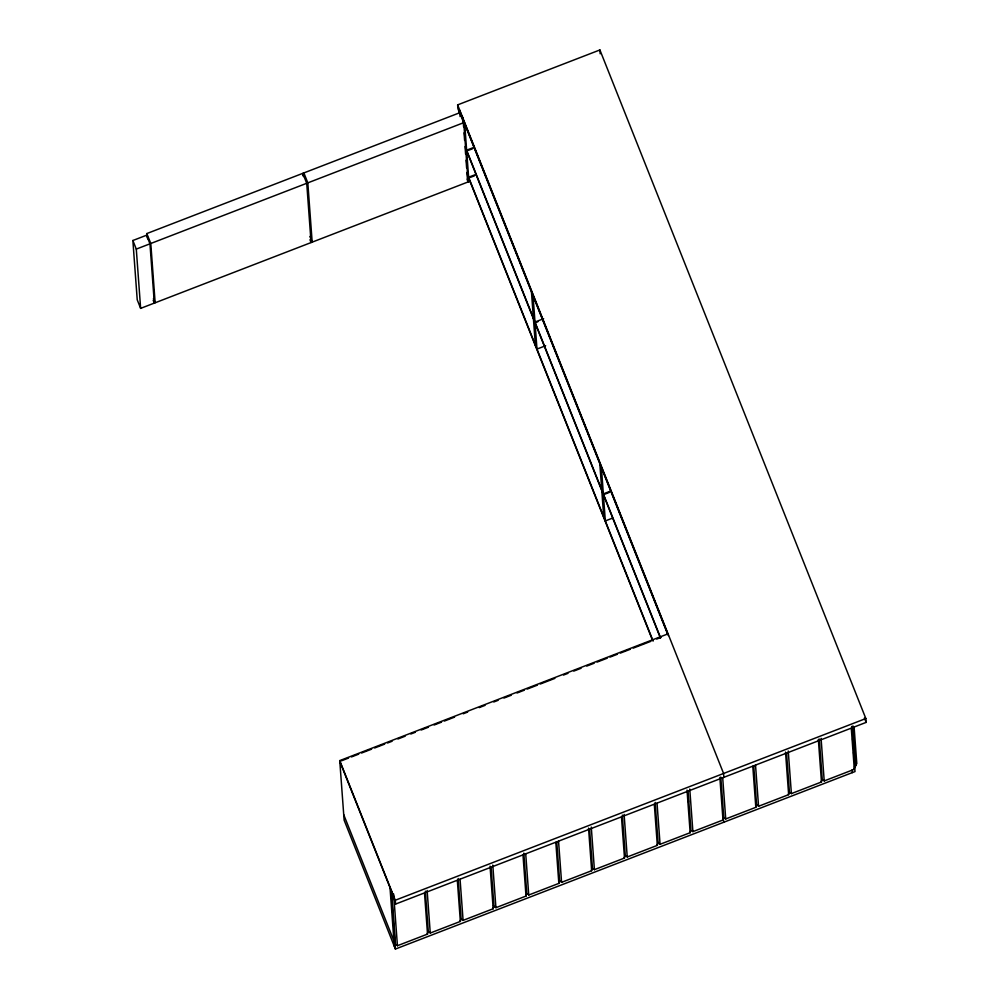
<?xml version="1.0" encoding="UTF-8"?>
<svg xmlns="http://www.w3.org/2000/svg" width="999" height="999" viewBox="0 0 999 999"><rect width="100%" height="100%" fill="white"/><g stroke="black" fill="none" stroke-linecap="round" stroke-linejoin="round"><path stroke-width="1.5" d="M668.456 635.551L459.303 109.728L459.528 112.75L457.917 108.729L457.642 104.883L599.899 49.95L865.846 718.543L866.133 722.389L395.579 904.083L393.756 897.027L339.81 761.438M147.652 238.749L146.828 233.566L302.772 173.351L306.73 183.292L311.076 242.57L155.145 302.784L153.446 298.526M304.146 176.773L303.871 172.927L459.815 112.712L463.761 122.652L468.119 181.93L312.175 242.145L309.915 236.463M132.867 240.509L146.553 235.227L149.962 243.818L154.321 303.097L140.634 308.379L137.225 299.787L132.867 240.509L136.289 249.101L140.634 308.379M136.289 249.101L149.962 243.818M155.145 302.784L150.787 243.494L306.73 183.292M312.175 242.145L307.817 182.867L463.761 122.652M473.851 147.402L466.633 150.187L660.364 637.25M468.131 150.462L472.465 148.776M475.836 174.438L468.618 177.223L653.134 641.096M470.117 177.485L474.45 175.812M543.656 318.693L534.989 322.04L533.054 295.829M537.937 321.74L535.039 322.864L536.975 349.076L545.641 345.729M610.564 491.096L603.346 493.881L601.41 467.669M604.845 494.155L609.178 492.47M612.549 518.131L605.319 520.916L603.396 494.705M854.12 727.185L856.805 763.698A1.474 1.449 -4.2 0 0 855.968 765.559L854.607 766.096L855.007 771.578L395.392 949.05L344.131 820.167L339.747 760.614L668.044 633.841L668.106 634.665M341.271 760.876L348.526 758.066M351.436 756.942L358.703 754.145M361.601 753.021L371.566 749.175M374.675 747.976L384.652 744.118M387.562 742.994L392.108 741.246M397.914 738.998L405.182 736.188M410.839 734.003L415.347 732.267M421.166 730.019L428.421 727.222M434.128 725.012L441.496 722.165M444.405 721.053L454.57 717.12M463.224 713.786L467.644 712.075M479.233 707.604L485.077 705.344M493.781 701.985L498.151 700.299M503.958 698.051L511.238 695.242M517.032 693.006L524.325 690.184M527.197 689.073L537.425 685.127M540.272 684.028L554.882 678.383M563.523 675.049L567.981 673.338M573.801 671.091L581.068 668.281M586.763 666.083L594.168 663.224M597.077 662.1L607.267 658.166M610.002 657.105L617.444 654.233M620.354 653.109L630.344 649.25M633.241 648.126L643.418 644.205M643.631 644.118L650.911 641.308M656.73 639.06L661.101 637.374M395.579 904.083L395.292 900.236L865.846 718.543M343.718 814.672L395.529 944.904A1.474 1.449 -4.2 0 1 397.427 945.716L427.522 934.102A1.474 1.449 -4.2 0 1 428.359 932.229L425.337 891.158M428.359 932.229A1.474 1.449 -4.2 0 1 430.257 933.041L460.352 921.428A1.474 1.449 -4.2 0 1 461.188 919.555L458.166 878.483M461.188 919.555A1.474 1.449 -4.2 0 1 463.086 920.366L493.181 908.74A1.474 1.449 -4.2 0 1 494.018 906.88L491.108 867.319M493.481 905.531L494.018 906.88A1.474 1.449 -4.2 0 1 495.916 907.691L526.011 896.066A1.474 1.449 -4.2 0 1 526.848 894.192L523.826 853.121M526.848 894.192A1.474 1.449 -4.2 0 1 528.746 895.017L558.841 883.391A1.474 1.449 -4.2 0 1 559.677 881.518L556.768 841.97M559.14 880.181L559.677 881.518A1.474 1.449 -4.2 0 1 561.575 882.342L591.67 870.716A1.474 1.449 -4.2 0 1 592.507 868.843L589.597 829.295M592.507 868.843A1.474 1.449 -4.2 0 1 594.405 869.654L624.5 858.041A1.474 1.449 -4.2 0 1 625.337 856.168L622.315 815.097M625.337 856.168A1.474 1.449 -4.2 0 1 627.235 856.98L657.33 845.366A1.474 1.449 -4.2 0 1 658.166 843.493L655.144 802.422M657.629 842.145L658.166 843.493A1.474 1.449 -4.2 0 1 660.064 844.305L690.159 832.691A1.474 1.449 -4.2 0 1 690.996 830.818L688.086 791.27M690.996 830.818A1.474 1.449 -4.2 0 1 692.894 831.63L722.989 820.017A1.474 1.449 -4.2 0 1 723.825 818.144L720.803 777.072M723.288 816.795L723.825 818.144A1.474 1.449 -4.2 0 1 725.724 818.955L755.818 807.329A1.474 1.449 -4.2 0 1 756.655 805.469L753.745 765.908M756.118 804.12L756.655 805.469A1.474 1.449 -4.2 0 1 758.553 806.28L788.648 794.655A1.474 1.449 -4.2 0 1 789.485 792.781L786.575 753.234M789.485 792.781A1.474 1.449 -4.2 0 1 791.383 793.606L821.478 781.98A1.474 1.449 -4.2 0 1 822.314 780.107L819.292 739.035M822.314 780.107A1.474 1.449 -4.2 0 1 824.212 780.931L854.307 769.305A1.474 1.449 -4.2 0 1 855.144 767.432L852.122 726.36M864.397 718.031L866.133 722.389M854.607 766.096L855.144 767.432M457.642 104.883L723.588 773.476L723.875 777.309M464.697 123.976L667.669 634.24M466.683 151.011L660.426 638.074M466.945 172.377L468.556 176.398M468.668 178.047L652.609 640.471M466.983 179.096L468.119 181.93M303.871 172.927L307.817 182.867M309.952 239.723L311.076 242.57M146.828 233.566L150.787 243.494M339.747 760.614L395.292 900.236M153.184 300.237L154.321 303.097M853.071 726.011L855.968 765.559M851.697 726.535L852.259 734.153M852.597 738.711L853.258 747.839M853.596 752.397L854.157 760.002M851.285 728.234L854.307 769.305M852.072 769.892L852.272 772.639M821.078 738.336L824.212 780.931M818.343 739.385L821.478 781.98M788.248 751.011L791.383 793.606M785.514 752.06L788.648 794.655M755.531 765.209L758.553 806.28M752.796 766.258L755.818 807.329M722.702 777.884L725.724 818.955M723.388 818.169L723.688 822.289M719.854 777.422L722.989 820.017M689.76 789.035L692.894 831.63M688.224 799.05L688.448 802.097M687.025 790.097L690.159 832.691M657.042 803.233L660.064 844.305M599.899 49.95L600.187 53.796M654.308 804.295L657.33 845.366M599.812 463.648L601.735 489.86M601.798 490.684L603.721 516.895M624.1 814.385L627.235 856.98M621.478 816.97L624.5 858.041M591.271 827.06L594.405 869.654M588.536 828.121L591.67 870.716M531.456 291.795L533.379 318.007M533.441 318.831L535.364 345.042M558.553 841.258L561.575 882.342M555.819 842.319L558.841 883.391M525.724 853.945L528.746 895.017M522.989 854.994L526.011 896.066M464.647 123.152L468.956 181.893L467.357 177.859L467.045 173.739M463.037 119.131L463.598 126.736M464.048 132.817L464.61 140.422M465.047 146.516L465.609 154.121M466.058 160.202L466.62 167.807M462.724 120.829L462.512 117.782A1.474 1.449 -4.2 0 0 463.012 117.457M459.815 112.712L460.089 116.558M492.782 865.097L495.916 907.691M490.047 866.145L493.181 908.74M460.064 879.295L463.086 920.366M457.33 880.344L460.352 921.428M427.122 890.446L430.257 933.041M424.5 893.031L427.522 934.102M393.631 893.993L397.427 945.716M395.529 944.904L391.62 891.657A1.474 1.449 -4.2 0 1 392.058 891.558M391.084 890.321L395.392 949.05M390.01 887.636L394.33 946.365M302.772 173.351L302.959 175.911"/></g></svg>
